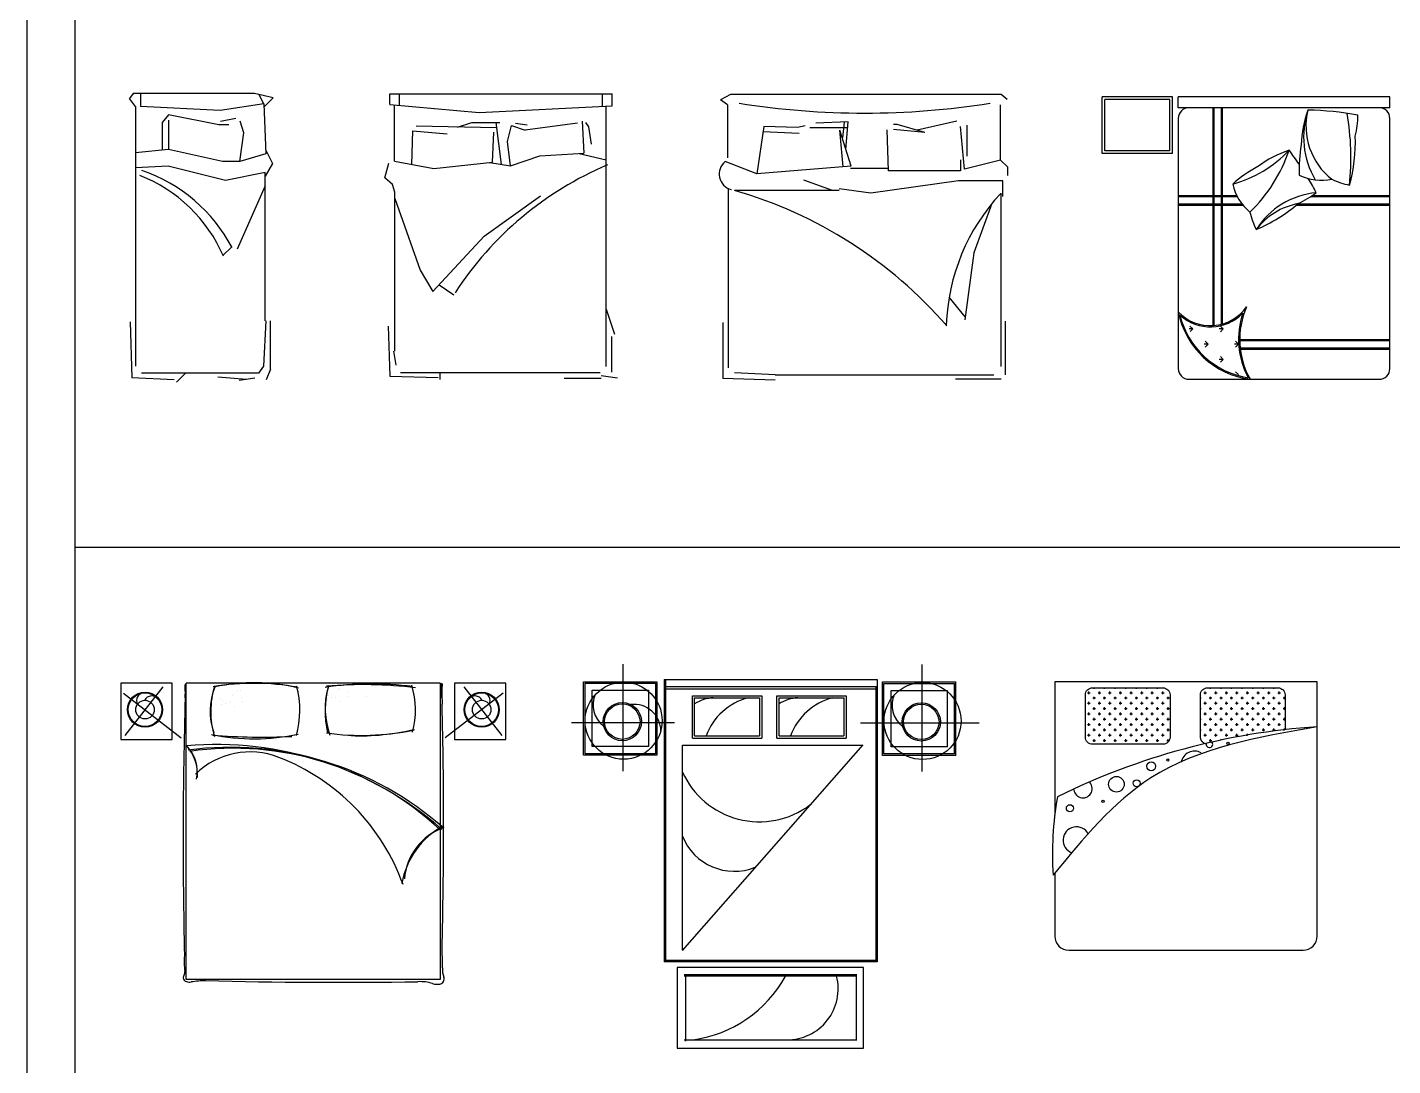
# Model space of a CAD drawing. Header units: inches. Extents: x 6.7 to 49.2, y 11 to 35.8.
# Drawn here: x 6.71 to 16.39, y 16.09 to 23.44 of the extents above; entities that cross this region are included whole.
import ezdxf

# ---------------------------------------------------------------- set-up
doc = ezdxf.new("R2010")
doc.units = ezdxf.units.IN
doc.header["$MEASUREMENT"] = 0
for name, color, linetype in [('02', 2, 'Continuous'), ('1', 1, 'Continuous'), ('4', 4, 'Continuous'), ('8', 8, 'Continuous'), ('kadrbm', 4, 'Continuous')]:
    doc.layers.add(name, color=color, linetype=linetype)

# ---------------------------------------------------------------- blocks, each defined once
blk = doc.blocks.new('kadrbm')
at = {"layer": 'kadrbm', "color": 4}
blk.add_lwpolyline([(0, 0), (0, 24.7972), (21, 24.7972), (21, 0), (0, 0)], close=True, dxfattribs=at)
blk.add_lwpolyline([(20.6631, 0.3257), (20.6631, 24.4603), (0.3369, 24.4603), (0.3369, 0.3257), (20.6631, 0.3257)], dxfattribs=at)

msp = doc.modelspace()

# ---------------------------------------------------------------- hatches: boundary and pattern name
at = {"layer": '8'}
h = msp.add_hatch(dxfattribs=at)
h.set_pattern_fill('CROSS', color=256, scale=0.15, style=0)
h.set_pattern_definition([(0, (-21.777242, -14.26955), (0.0375, 0.0375), [0.01875, -0.05625]), (90, (-21.767867, -14.278926), (-0.0375, 0.0375), [0.01875, -0.05625])])
h.paths.add_polyline_path([(14.2579, 18.7649, 0.414214), (14.2079, 18.7149), (14.2079, 18.4149, 0.414214), (14.2579, 18.3649), (14.7579, 18.3649, 0.414214), (14.8079, 18.4149), (14.8079, 18.7149, 0.414214), (14.7579, 18.7649)])
h.paths.add_polyline_path([(15.6237, 18.4685), (15.6237, 18.7149, 0.414214), (15.5737, 18.7649), (15.0737, 18.7649, 0.414214), (15.0237, 18.7149), (15.0237, 18.4149, 0.301291), (15.0542, 18.3688, -0.029514)])

# ---------------------------------------------------------------- linework, layer by layer
at = {"layer": '02'}
for p, q in [((7.4601, 22.9745), (7.4343, 22.9402)), ((7.4774, 22.8828), (7.4343, 22.9402)), ((8.3208, 22.9745), (7.4601, 22.9745)), ((7.5109, 22.9745), (7.5109, 22.8832)), ((8.4512, 22.9441), (8.3208, 22.9745)), ((8.3858, 22.9032), (8.3532, 22.967)), ((8.4512, 22.9441), (8.3868, 22.8796)), ((9.2789, 22.8966), (9.2789, 22.9732)), ((9.2789, 22.9732), (10.8537, 22.9732)), ((9.3466, 22.8907), (9.3466, 22.9732)), ((10.7859, 22.885), (10.7859, 22.9732)), ((10.8537, 22.8883), (10.8537, 22.9732)), ((11.6925, 22.9696), (11.6229, 22.9307)), ((13.612, 22.9696), (11.6925, 22.9696)), ((13.6529, 22.9326), (13.612, 22.9696)), ((14.326, 22.5511), (14.326, 22.9511)), ((14.826, 22.9511), (14.326, 22.9511)), ((14.826, 22.5511), (14.826, 22.9511)), ((14.866, 22.8749), (14.866, 22.9511)), ((16.366, 22.9511), (14.866, 22.9511)), ((16.366, 22.8749), (16.366, 22.9511)), ((7.4774, 22.8828), (7.4774, 21.0437)), ((8.077, 22.8544), (7.5109, 22.8832)), ((8.3858, 22.9032), (8.077, 22.8544)), ((8.3858, 22.9032), (8.4, 22.5493)), ((9.2789, 22.8966), (9.9112, 22.8412)), ((9.3118, 22.4959), (9.3118, 22.8937)), ((9.9112, 22.8412), (10.8537, 22.8883)), ((10.8113, 21.042), (10.8113, 22.8887)), ((11.6714, 22.8944), (11.6229, 22.9307)), ((11.6714, 22.8944), (11.6714, 22.5198)), ((13.6074, 22.5045), (13.6074, 22.8952)), ((14.807, 22.9321), (14.345, 22.9321)), ((14.345, 22.5701), (14.345, 22.9321)), ((14.807, 22.5701), (14.807, 22.9321)), ((16.366, 22.8749), (14.866, 22.8749)), ((15.1107, 22.8749), (15.1107, 21.3314)), ((15.1185, 22.8749), (15.1189, 21.3319)), ((15.1707, 22.8749), (15.1707, 21.3401)), ((15.1787, 22.8749), (15.1787, 21.3422)), ((7.71, 22.8246), (7.6663, 22.77)), ((7.6663, 22.77), (7.6663, 22.5752)), ((7.7095, 22.7878), (7.7095, 22.5795)), ((8.0668, 22.7539), (7.71, 22.8246)), ((8.1375, 22.7539), (8.0668, 22.7539)), ((8.1883, 22.7988), (8.0782, 22.7768)), ((8.2444, 22.6974), (8.217, 22.7793)), ((10.0353, 22.7315), (9.4651, 22.7433)), ((9.7582, 22.7372), (9.8591, 22.7708)), ((9.8591, 22.7708), (10.0578, 22.7708)), ((10.0304, 22.7708), (10.0676, 22.4732)), ((10.1137, 22.6355), (10.1418, 22.7478)), ((10.1418, 22.7478), (10.2374, 22.7159)), ((10.1683, 22.7651), (10.2525, 22.753)), ((10.6081, 22.765), (10.2374, 22.7159)), ((10.6421, 22.7786), (10.6547, 22.552)), ((10.6653, 22.7701), (10.6877, 22.7402)), ((10.6877, 22.7402), (10.7052, 22.6177)), ((11.9292, 22.7427), (11.8796, 22.4055)), ((12.1673, 22.7339), (11.9292, 22.7427)), ((12.2217, 22.7475), (12.1673, 22.7339)), ((12.5262, 22.7747), (12.2979, 22.7656)), ((12.4983, 22.7736), (12.4858, 22.6611)), ((12.5109, 22.5797), (12.5262, 22.7747)), ((12.8731, 22.7561), (12.8482, 22.7561)), ((13.0696, 22.7), (12.8731, 22.7561)), ((13.297, 22.7792), (13.0152, 22.7155)), ((13.3509, 22.4403), (13.3235, 22.7428)), ((13.3709, 22.5312), (13.3709, 22.7513)), ((14.866, 22.7987), (14.866, 21.0271)), ((16.366, 21.0271), (16.366, 22.7987)), ((8.2167, 22.4945), (8.2444, 22.6974)), ((9.4342, 22.4729), (9.4427, 22.7107)), ((9.4427, 22.7107), (9.6853, 22.6905)), ((10.0065, 22.4886), (10.0158, 22.7024)), ((12.1794, 22.6934), (11.9234, 22.7033)), ((12.523, 22.7333), (12.2556, 22.7333)), ((12.5475, 22.4606), (12.4691, 22.7155)), ((12.4927, 22.4561), (12.4691, 22.7155)), ((12.8011, 22.7174), (12.8108, 22.4285)), ((13.0696, 22.7), (12.8482, 22.7209)), ((7.7095, 22.5795), (7.4774, 22.5563)), ((8.0939, 22.4945), (7.7095, 22.5795)), ((8.4, 22.5493), (8.2167, 22.4945)), ((8.399, 22.5742), (8.4465, 22.4792)), ((10.1341, 22.4621), (10.1137, 22.6355)), ((10.3426, 22.533), (10.6547, 22.552)), ((10.62, 22.5499), (10.8113, 22.5057)), ((14.826, 22.5511), (14.326, 22.5511)), ((14.807, 22.5701), (14.345, 22.5701)), ((7.7084, 22.462), (7.4774, 22.4492)), ((8.1149, 22.3595), (7.7084, 22.462)), ((8.2167, 22.4945), (8.0939, 22.4945)), ((8.4465, 22.4792), (8.3953, 22.3895)), ((9.2439, 22.3772), (9.2725, 22.4823)), ((9.3118, 22.4959), (9.59, 22.4437)), ((9.59, 22.4437), (10.0065, 22.4886)), ((9.9874, 22.4865), (10.1341, 22.4621)), ((10.1341, 22.4621), (10.3426, 22.533)), ((11.8796, 22.4055), (11.6552, 22.4942)), ((12.5475, 22.4606), (11.8796, 22.4055)), ((13.3224, 22.5058), (13.3224, 22.4285)), ((13.6074, 22.5045), (13.3509, 22.4403)), ((13.6074, 22.5045), (13.6568, 22.456)), ((13.6568, 22.456), (13.6568, 22.3957)), ((8.3953, 22.4155), (8.1149, 22.3595)), ((8.3953, 21.3654), (8.3953, 22.4155)), ((9.2985, 22.3303), (9.2439, 22.3772)), ((12.416, 22.2882), (12.2132, 22.3626)), ((12.8103, 22.4438), (12.5434, 22.4438)), ((13.3081, 22.3559), (12.6881, 22.269)), ((13.3224, 22.4285), (12.8108, 22.4285)), ((13.6225, 22.3559), (13.3081, 22.3559)), ((13.6225, 22.2463), (13.6225, 22.3559)), ((8.3953, 22.3224), (8.1968, 21.8734)), ((9.3149, 22.2773), (9.2985, 22.3303)), ((9.3149, 21.1503), (9.3149, 22.2773)), ((11.6781, 21.0326), (11.6781, 22.3025)), ((12.4626, 22.2882), (11.722, 22.2882)), ((12.6881, 22.269), (12.4626, 22.2994)), ((13.6095, 22.2691), (13.6095, 21.041)), ((9.3149, 22.231), (9.4948, 21.7237)), ((9.948, 21.9647), (10.3457, 22.2504)), ((13.5458, 22.1962), (13.4176, 21.8464)), ((14.866, 22.2533), (15.2806, 22.2533)), ((14.866, 22.2453), (15.2846, 22.2453)), ((14.866, 22.1933), (15.318, 22.1933)), ((14.866, 22.1853), (15.3243, 22.1853)), ((15.7042, 22.1853), (16.366, 22.1853)), ((15.7053, 22.1933), (16.366, 22.1933)), ((15.8054, 22.2453), (16.366, 22.2453)), ((15.8173, 22.2533), (16.366, 22.2533)), ((8.158, 21.8903), (8.0964, 21.8287)), ((9.5829, 21.5727), (9.948, 21.9647)), ((13.4176, 21.8464), (13.3542, 21.3712)), ((9.4948, 21.7237), (9.5829, 21.5727)), ((9.6278, 21.6209), (9.7313, 21.5485)), ((13.3573, 21.3944), (13.2426, 21.532)), ((10.8113, 21.4473), (10.87, 21.2711)), ((7.4394, 21.3569), (7.4502, 20.9612)), ((8.4002, 21.3654), (8.3844, 21.0444)), ((8.4332, 21.0218), (8.4332, 21.3654)), ((9.2665, 21.328), (9.2779, 20.9742)), ((11.6383, 21.3543), (11.6383, 20.9565)), ((13.6428, 20.9819), (13.6428, 21.3628)), ((14.9696, 21.3075), (14.9437, 21.3075)), ((14.9696, 21.3075), (14.9494, 21.3277)), ((14.9696, 21.3075), (14.9515, 21.2893)), ((15.1851, 21.3075), (15.1566, 21.3075)), ((15.1851, 21.3075), (15.1649, 21.3277)), ((15.1851, 21.3075), (15.1649, 21.2873)), ((10.8524, 21.0008), (10.8524, 21.2535)), ((15.0774, 21.1997), (15.0488, 21.1997)), ((15.0774, 21.1997), (15.0572, 21.2199)), ((15.0774, 21.1997), (15.0572, 21.1795)), ((15.2929, 21.1997), (15.2643, 21.1997)), ((15.2929, 21.1997), (15.2727, 21.2199)), ((15.2929, 21.1997), (15.2727, 21.1795)), ((15.3016, 21.2333), (16.366, 21.2333)), ((15.3017, 21.2253), (16.366, 21.2253)), ((9.3055, 21.1503), (9.3207, 21.0514)), ((15.1851, 21.092), (15.1649, 21.1122)), ((15.3052, 21.1733), (16.366, 21.1733)), ((15.3062, 21.1653), (16.366, 21.1653)), ((8.3844, 21.0444), (8.347, 20.9945)), ((8.4332, 21.0218), (8.4015, 20.9479)), ((9.3551, 20.9993), (10.769, 20.9993)), ((9.6345, 20.9503), (9.6345, 20.9993)), ((15.1851, 21.092), (15.1566, 21.092)), ((15.1851, 21.092), (15.1649, 21.0718)), ((15.2929, 20.9842), (15.2727, 21.0044)), ((7.7493, 20.9482), (7.4502, 20.9612)), ((8.347, 20.9945), (7.5194, 20.9945)), ((7.8309, 20.9945), (7.7668, 20.9304)), ((8.2638, 20.9506), (8.061, 20.9656)), ((8.3209, 20.9587), (8.2113, 20.9431)), ((9.2779, 20.9742), (9.6216, 20.9632)), ((10.515, 20.9598), (10.7775, 20.9598)), ((10.7775, 20.9775), (10.8922, 20.9611)), ((12.01, 20.9452), (11.6383, 20.9565)), ((12.0089, 20.9824), (11.7222, 20.9974)), ((12.0089, 20.9824), (13.5594, 20.9824)), ((13.6114, 20.9507), (13.2885, 20.9507)), ((14.9422, 20.9509), (16.2898, 20.9509)), ((15.2929, 20.9842), (15.2923, 20.9842)), ((15.2929, 20.9842), (15.2928, 20.984)), ((9.6366, 18.7985), (7.8366, 18.7985)), ((7.8366, 16.6985), (7.8366, 18.7985)), ((9.6366, 18.7985), (9.6366, 16.6985)), ((10.652, 18.2885), (10.652, 18.8085)), ((10.652, 18.8085), (11.172, 18.8085)), ((10.662, 18.2985), (10.662, 18.7985)), ((10.662, 18.7985), (11.162, 18.7985)), ((11.162, 18.7985), (11.162, 18.2985)), ((11.172, 18.8085), (11.172, 18.2885)), ((11.2228, 18.824), (12.7328, 18.824)), ((11.2228, 18.824), (11.2228, 16.824)), ((11.2228, 18.774), (12.7328, 18.774)), ((11.2328, 18.824), (11.2328, 16.824)), ((12.7228, 18.774), (12.7228, 16.824)), ((12.7328, 18.824), (12.7328, 16.824)), ((12.7709, 18.8065), (13.2909, 18.8065)), ((12.7709, 18.2865), (12.7709, 18.8065)), ((12.7809, 18.7965), (13.2809, 18.7965)), ((12.7809, 18.2965), (12.7809, 18.7965)), ((13.2809, 18.2965), (13.2809, 18.7965)), ((13.2909, 18.2865), (13.2909, 18.8065)), ((10.712, 18.3485), (10.712, 18.7485)), ((10.712, 18.7485), (11.112, 18.7485)), ((11.112, 18.7485), (11.112, 18.3485)), ((11.2228, 18.759), (12.7328, 18.759)), ((11.424, 18.409), (11.424, 18.709)), ((11.424, 18.709), (11.914, 18.709)), ((11.439, 18.424), (11.439, 18.694)), ((11.439, 18.694), (11.899, 18.694)), ((11.899, 18.694), (11.899, 18.424)), ((11.914, 18.709), (11.914, 18.409)), ((12.0222, 18.409), (12.0222, 18.709)), ((12.0222, 18.709), (12.5122, 18.709)), ((12.0372, 18.424), (12.0372, 18.694)), ((12.0372, 18.694), (12.4972, 18.694)), ((12.4972, 18.694), (12.4972, 18.424)), ((12.5122, 18.709), (12.5122, 18.409)), ((12.8309, 18.3465), (12.8309, 18.7465)), ((12.8309, 18.7465), (13.2309, 18.7465)), ((13.2309, 18.3465), (13.2309, 18.7465)), ((11.424, 18.409), (11.914, 18.409)), ((11.439, 18.424), (11.899, 18.424)), ((12.0222, 18.409), (12.5122, 18.409)), ((12.0372, 18.424), (12.4972, 18.424)), ((11.172, 18.2885), (10.652, 18.2885)), ((11.162, 18.2985), (10.662, 18.2985)), ((11.112, 18.3485), (10.712, 18.3485)), ((13.2809, 18.2965), (12.7809, 18.2965)), ((13.2309, 18.3465), (12.8309, 18.3465)), ((13.2909, 18.2865), (12.7709, 18.2865)), ((12.7328, 16.834), (11.2228, 16.8333)), ((12.7328, 16.824), (11.2228, 16.824)), ((11.315, 16.7827), (11.315, 16.212)), ((12.6351, 16.7827), (11.315, 16.7827)), ((12.6351, 16.212), (12.6351, 16.7827)), ((9.6366, 16.6985), (7.8366, 16.6985)), ((12.5851, 16.7327), (11.365, 16.7327)), ((12.5851, 16.7227), (11.365, 16.7227)), ((11.375, 16.7327), (11.375, 16.262)), ((12.5866, 16.2657), (12.5866, 16.7363)), ((11.365, 16.272), (12.5851, 16.272)), ((11.315, 16.212), (12.6351, 16.212))]:
    msp.add_line(p, q, dxfattribs=at)
for points in [[(7.3716, 18.7985), (7.3716, 18.3985), (7.7366, 18.3985), (7.7366, 18.7985), (7.3716, 18.7985)], [(9.7366, 18.7985), (9.7366, 18.3985), (10.1016, 18.3985), (10.1016, 18.7985), (9.7366, 18.7985)]]:
    msp.add_lwpolyline(points, dxfattribs=at)
for centre, radius in [((10.9355, 18.5318), 0.2727), ((13.0543, 18.5298), 0.2727), ((7.5437, 18.6106), 0.1247), ((7.5437, 18.6106), 0.0659), ((9.9295, 18.6106), 0.1247), ((9.9295, 18.6106), 0.0659), ((10.9264, 18.5255), 0.1355), ((10.9264, 18.5255), 0.1255), ((13.0453, 18.5235), 0.1355), ((13.0453, 18.5235), 0.1255)]:
    msp.add_circle(centre, radius, dxfattribs=at)
for centre, radius, start, end in [((12.6432, 28.524), 5.6873, 261, 279), ((14.9422, 22.7987), 0.0762, 90, 180), ((16.5245, 22.588), 0.7874, 159.91627, 178.24873), ((16.3631, 22.6684), 0.6085, 161.81004, 210.13512), ((16.2486, 22.7444), 0.4774, 166.18494, 232.00166), ((15.7392, 20.6612), 2.1977, 79.48843, 88.80544), ((16.2898, 22.7987), 0.0762, 0, 90), ((14.2888, 22.5196), 1.8015, 353.85304, 10.08197), ((15.4063, 22.8412), 0.734, 346.82263, 358.49876), ((14.9565, 22.6356), 1.1652, 344.62778, 1.88448), ((15.0221, 23.173), 0.8697, 285.33602, 316.41927), ((14.6285, 22.9173), 1.0798, 313.63057, 341.4288), ((15.9, 21.8261), 0.7874, 108.35266, 126.68512), ((13.9025, 21.2434), 2.1977, 34.06158, 37.24183), ((16.7106, 22.4416), 0.9879, 170.06073, 182.62018), ((11.7623, 20.2513), 2.4099, 113, 147), ((11.7283, 22.4057), 0.1148, 130, 254), ((15.901, 21.5893), 0.9879, 118.49711, 131.05657), ((7.1285, 21.4102), 1.0545, 23, 69), ((7.1495, 21.3474), 1.1454, 28, 71), ((15.8802, 22.7179), 0.3575, 244.0418, 282.02615), ((13.9025, 21.2434), 2.1977, 27.92482, 30.91122), ((16.1883, 22.8639), 0.548, 244.76705, 258.59985), ((10.8553, 19.2696), 3.1406, 41, 74), ((14.6619, 21.2854), 1.4405, 137, 178), ((15.6012, 22.4115), 0.3575, 192.47819, 230.46254), ((15.897, 21.7095), 0.5655, 95.33912, 147.68949), ((15.4032, 22.8593), 0.734, 295.25901, 306.93515), ((15.807, 21.716), 0.4879, 100.69865, 142.68638), ((14.9625, 23.0839), 1.1652, 293.06417, 310.32086), ((15.9071, 22.2609), 0.548, 193.20343, 207.03623), ((15.0963, 21.6408), 0.3177, 223.31563, 223.54712), ((15.0937, 21.6454), 0.3146, 223.64912, 324.86422), ((15.4525, 21.5437), 0.5977, 191.13014, 262.64949), ((15.094, 21.6461), 0.3232, 227.94167, 315.50936), ((15.4532, 21.5472), 0.5927, 193.76216, 261.17569), ((15.8713, 21.2341), 0.5774, 161.25187, 208.16871), ((15.8736, 21.2326), 0.5718, 156.08181, 209.51543), ((14.9422, 21.0271), 0.0762, 180, 270), ((16.2898, 21.0271), 0.0762, 270, 0), ((7.8356, 18.7848), 0.00911, 71.46681, 182.29387), ((8.1667, 18.7981), 0.3405, 182.29387, 185.33169), ((8.6193, 18.5974), 0.6096, 162.69787, 196.83532), ((8.3155, 17.0842), 1.7126, 79.60404, 99.72988), ((8.3178, 17.4997), 1.3017, 76.05724, 102.40006), ((7.9945, 18.6052), 0.6469, 343.9555, 15.37061), ((9.5008, 18.5984), 0.6805, 164.34082, 192.97052), ((9.1498, 16.5402), 2.2522, 82.61966, 98.39875), ((9.0894, 15.7827), 3.0052, 82.89214, 94.96846), ((8.8579, 18.6066), 0.6028, 345.00501, 17.1342), ((9.6376, 18.7848), 0.00911, 357.70613, 108.53319), ((9.3065, 18.7981), 0.3405, 354.66831, 357.70613), ((9.6433, 18.7882), 0.00898, 353.17593, 75.56448), ((9.0913, 18.8543), 0.565, 350.2785, 353.17593), ((43.1159, 17.6841), 35.3021, 178.35999, 181.32306), ((7.4039, 18.7269), 0.4257, 355.62283, 5.33169), ((8.4566, 18.6013), 0.4518, 157.99113, 199.98358), ((9.3933, 18.6232), 0.5729, 165.61221, 199.78565), ((10.0693, 18.7269), 0.4257, 174.66831, 184.37717), ((12.8761, 18.7348), 3.228, 179.57316, 181.50752), ((10.9113, 18.6435), 0.1919, 155.95671, 231.7564), ((11.5946, 18.3974), 0.2986, 94.46562, 121.41219), ((12.1928, 18.3974), 0.2986, 94.46562, 121.41219), ((13.0302, 18.6415), 0.1919, 155.95671, 231.7564), ((-24.9004, 17.7865), 34.5604, 358.54135, 1.43145), ((11.0095, 18.457), 0.1908, 0.41037, 96.76404), ((8.314, 19.9), 1.4959, 258.5049, 282.17667), ((8.3759, 23.0038), 4.5877, 265.60178, 272.59454), ((9.079, 20.278), 1.8497, 262.23233, 281.49719), ((9.065, 20.1078), 1.6826, 267.95445, 283.33938), ((7.6654, 18.1736), 0.2489, 347.01209, 46.86208), ((8.0492, 15.938), 2.4253, 48.78843, 95.01632), ((7.61, 18.1516), 0.306, 355.70855, 42.0373), ((8.1492, 16.0602), 2.283, 48.51937, 97.52656), ((8.1685, 16.1874), 2.1495, 46.95372, 98.24065), ((8.2874, 17.7567), 0.5543, 68.38167, 134.14772), ((7.951, 16.8629), 1.5092, 19.66512, 69.01266), ((9.9267, 17.2829), 0.5706, 117.70869, 170.36831), ((9.8056, 17.3759), 0.425, 109.90824, 175.21552), ((8.269, 16.823), 0.4481, 174.12093, 188.65546), ((8.2728, 16.8076), 1.3795, 358.91862, 4.12177), ((7.7914, 16.7503), 0.0351, 326.29651, 8.65546), ((9.8036, 16.7688), 0.152, 175.18775, 200.25014), ((7.8483, 16.7124), 0.0334, 146.29651, 184.77327), ((7.8444, 16.712), 0.0295, 184.77327, 255.40706), ((7.8591, 16.7683), 0.0876, 255.40706, 277.58314), ((8.0203, 15.5572), 1.1341, 92.39327, 97.58314), ((8.9146, 55.2908), 38.6119, 268.60256, 270.83634), ((9.4929, 16.3837), 0.2997, 72.63698, 92.8075), ((9.6141, 16.7714), 0.1066, 252.63698, 279.73202), ((9.6258, 16.7033), 0.0374, 279.73202, 20.25014)]:
    msp.add_arc(centre, radius, start, end, dxfattribs=at)
at = {"layer": '1'}
for p, q in [((7.0465, 19.7613), (27.3727, 19.7613)), ((8.948, 18.7801), (8.948, 18.7801)), ((8.9745, 18.781), (8.9745, 18.781)), ((8.082, 18.6913), (8.082, 18.6913)), ((8.1639, 18.7138), (8.1639, 18.7138)), ((8.1735, 18.7243), (8.1735, 18.7243)), ((8.1962, 18.743), (8.1962, 18.743)), ((8.2227, 18.7439), (8.2227, 18.7439)), ((8.2288, 18.6976), (8.2288, 18.6976)), ((8.8338, 18.7285), (8.8338, 18.7285)), ((8.8399, 18.6821), (8.8399, 18.6821)), ((8.8449, 18.7096), (8.8449, 18.7096)), ((8.8637, 18.6941), (8.8637, 18.6941)), ((8.8972, 18.6996), (8.8972, 18.6996)), ((8.9157, 18.7509), (8.9157, 18.7509)), ((8.9253, 18.7614), (8.9253, 18.7614)), ((8.9806, 18.7347), (8.9806, 18.7347)), ((8.9845, 18.705), (8.9845, 18.705)), ((9.1169, 18.7068), (9.1169, 18.7068)), ((8.0881, 18.645), (8.0881, 18.645)), ((8.0931, 18.6725), (8.0931, 18.6725)), ((8.1119, 18.657), (8.1119, 18.657)), ((8.1454, 18.6625), (8.1454, 18.6625)), ((8.1807, 18.632), (8.1807, 18.632)), ((8.2327, 18.6679), (8.2327, 18.6679)), ((8.9325, 18.6691), (8.9325, 18.6691)), ((9.3944, 17.9514), (9.3944, 17.9514))]:
    msp.add_line(p, q, dxfattribs=at)
at = {"layer": '4'}
for p, q in [((10.9322, 18.1743), (10.9322, 18.9328)), ((13.051, 18.1723), (13.051, 18.9308)), ((7.6698, 18.7732), (7.4011, 18.4267)), ((9.8034, 18.7732), (10.0722, 18.4267)), ((13.9909, 18.8065), (13.9909, 17.863)), ((15.8509, 18.8065), (13.9909, 18.8065)), ((15.8509, 17.0065), (15.8509, 18.8065)), ((7.3921, 18.7282), (7.8011, 18.4109)), ((10.0812, 18.7282), (9.6721, 18.4109)), ((10.5666, 18.5193), (11.2953, 18.5193)), ((12.6155, 18.5173), (13.4547, 18.5173)), ((11.3518, 16.9049), (12.6335, 18.3605)), ((11.3525, 18.359), (12.6321, 18.359)), ((11.3525, 16.9085), (11.3525, 18.359)), ((13.9909, 17.4521), (13.9909, 17.0065)), ((14.0909, 16.9065), (15.7509, 16.9065))]:
    msp.add_line(p, q, dxfattribs=at)
msp.add_lwpolyline([(14.2579, 18.7649), (14.7579, 18.7649, -0.414214), (14.8079, 18.7149), (14.8079, 18.4149, -0.414214), (14.7579, 18.3649), (14.2579, 18.3649, -0.414214), (14.2079, 18.4149), (14.2079, 18.7149, -0.414214)], format="xyb", close=True, dxfattribs=at)
for points in [[(15.0631, 18.366, -0.353304), (15.0237, 18.4149), (15.0237, 18.7149, -0.414214), (15.0737, 18.7649), (15.5737, 18.7649, -0.414214), (15.6237, 18.7149), (15.6237, 18.4685)], [(15.1113, 18.382, -0.03102), (15.107, 18.3776, -0.03102)]]:
    msp.add_lwpolyline(points, format="xyb", dxfattribs=at)
for centre, radius in [((7.5437, 18.6106), 0.1191), ((9.9295, 18.6106), 0.1191), ((15.2188, 18.372), 0.00788), ((14.6747, 18.2089), 0.0315), ((14.7927, 18.2533), 0.00788), ((14.4281, 18.0819), 0.0557), ((14.5717, 18.0889), 0.0249), ((14.0984, 17.9123), 0.0249), ((14.3335, 17.9613), 0.00788)]:
    msp.add_circle(centre, radius, dxfattribs=at)
for centre, radius, start, end in [((7.5381, 18.6743), 0.055, 92.63051, 208.63738), ((7.5919, 18.6505), 0.0573, 37.01902, 153.32222), ((9.8814, 18.6505), 0.0573, 26.67778, 142.98098), ((9.9352, 18.6743), 0.055, 331.36262, 87.36949), ((11.9285, 18.2722), 0.436, 104.66263, 159.61221), ((12.5267, 18.2722), 0.436, 104.66263, 159.61221), ((16.182, 13.5991), 4.9013, 93.87387, 116.30432), ((14.9819, 18.2213), 0.0958, 61.23301, 170.21362), ((15.0868, 18.3653), 0.0236, 170.9251, 33.28179), ((11.8976, 18.4137), 0.5978, 204.05629, 306.84923), ((14.1915, 18.0508), 0.065, 187.87576, 49.37263), ((16.3135, 17.5862), 2.339, 169.98819, 183.63129), ((11.7218, 17.8648), 0.3994, 202.12753, 291.55052), ((14.1441, 17.6856), 0.0945, 26.72671, 250.60355), ((14.0909, 17.0065), 0.1, 180, 270), ((15.7509, 17.0065), 0.1, 270, 0), ((11.3067, 17.1476), 0.8848, 277.85069, 331.30469), ((12.0945, 16.6327), 0.3616, 269.50698, 14.42159)]:
    msp.add_arc(centre, radius, start, end, dxfattribs=at)
msp.add_spline([(15.8509, 18.4892), (14.6726, 18.1268), (13.9791, 17.4381)], degree=3, dxfattribs=at)

# ---------------------------------------------------------------- block references
at = {"layer": 'kadrbm'}
msp.add_blockref('kadrbm', (6.7096, 11.046), dxfattribs=at)

doc.saveas('drawing.dxf')
